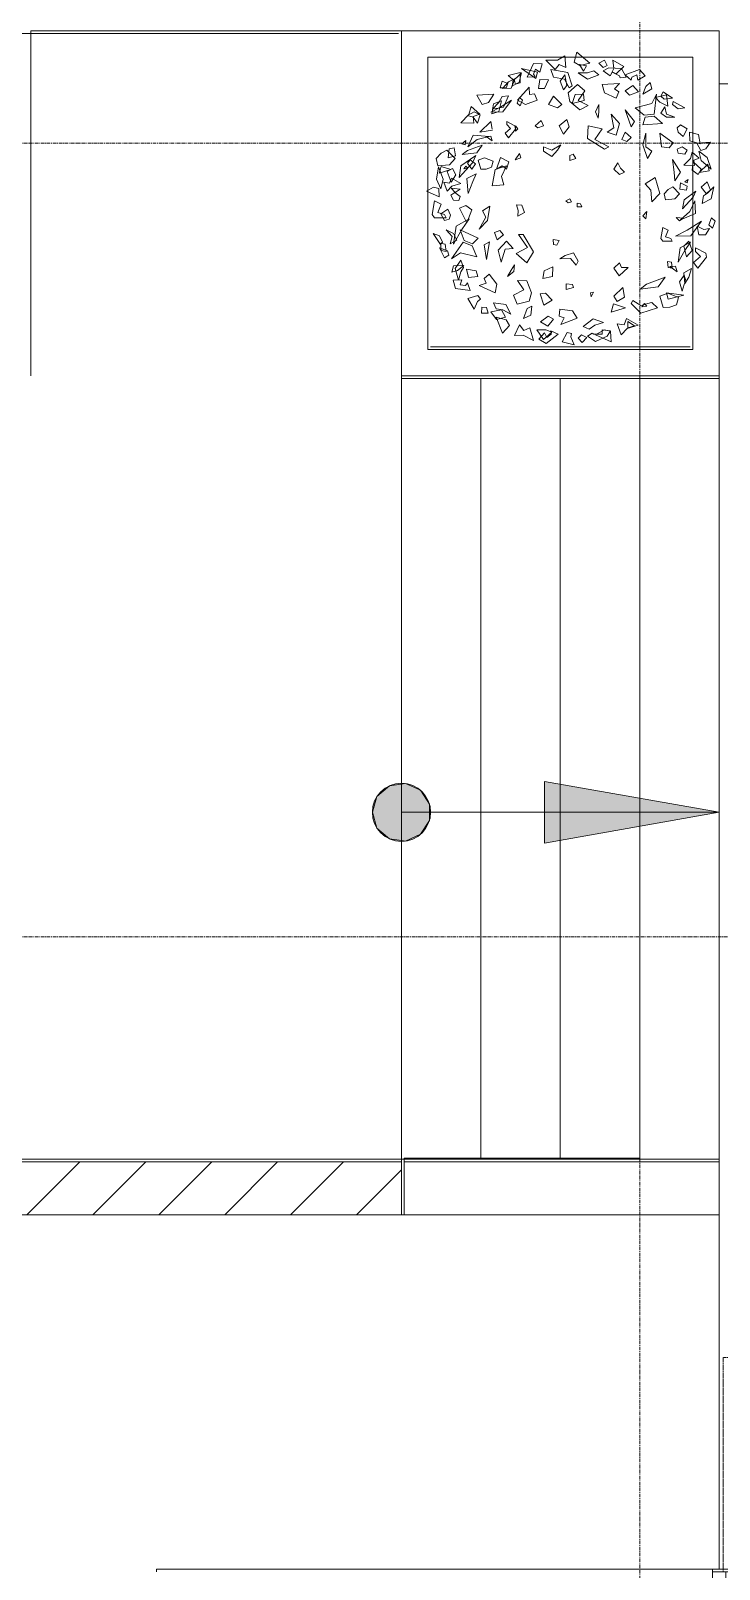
# Model space of a CAD drawing. Header units: millimetres. Extents: x 5357 to 201988, y -16345 to 109895.
# Drawn here: x 103653 to 106253, y 46047 to 51862 of the extents above; entities that cross this region are included whole.
import ezdxf

# ---------------------------------------------------------------- set-up
doc = ezdxf.new("R2010")
doc.units = ezdxf.units.MM
doc.linetypes.add('Dash - Tight', pattern=[4.5, 3, -1.5])
doc.linetypes.add('Grid Line', pattern=[22.225, 12.7, -3.175, 3.175, -3.175])
for name, color, linetype, lineweight in [('0-1', 7, 'Continuous', 5), ('A-DETL-GENF-3', 92, 'Dash - Tight', 9), ('A-DETL-THIN', 151, 'Continuous', 9), ('A-DOOR', 31, 'Continuous', 9), ('A-DOOR-FRAM', 31, 'Continuous', 9), ('A-FLOR', 192, 'Continuous', 9), ('A-FLOR-1', 10, 'Continuous', 9), ('A-WALL', 113, 'Continuous', 9), ('A-WALL-4', 113, 'Continuous', 18), ('A-WALL-PATT-3', 111, 'Continuous', 9), ('G-IMPT', 8, 'Continuous', 9), ('L-PLNT', 71, 'Continuous', 9), ('S-GRID-1', 1, 'Grid Line', 9), ('S-STRS', 31, 'Continuous', 9), ('S-STRS-ANNO', 31, 'Continuous', 9)]:
    doc.layers.add(name, color=color, linetype=linetype, lineweight=lineweight)

# ---------------------------------------------------------------- blocks, each defined once
blk = doc.blocks.new('NCV_TKTC_KET CAU_rvt-1-TKCS_MB SÂN ĐƯỜNG NỘI BỘ')
at = {"layer": 'A-FLOR-1'}
for p, q in [((103652.6, 51851.9), (103652.6, 50558)), ((103652.6, 50558), (103652.6, 51851.9))]:
    blk.add_line(p, q, dxfattribs=at)
blk = doc.blocks.new('FD_07 - FD_07-1700x2200-CỬA ĐI 2 CÁNH-910693-TKCS_MB SÂN ĐƯỜNG NỘI BỘ')
at = {"layer": 'A-DETL-GENF-3'}
for p, q in [((-810, 910), (-810, 100)), ((-770, 910), (-810, 910)), ((-770, 100), (-770, 910)), ((770, 100), (770, 910)), ((770, 910), (810, 910)), ((810, 910), (810, 100)), ((-810, 100), (-770, 100)), ((810, 100), (770, 100)), ((-810, -910), (-810, -100)), ((-810, -100), (-770, -100)), ((-770, -100), (-770, -910)), ((810, -100), (770, -100)), ((770, -100), (770, -910)), ((810, -910), (810, -100)), ((-770, -910), (-810, -910)), ((770, -910), (810, -910))]:
    blk.add_line(p, q, dxfattribs=at)
for centre, start, end in [((-810, 100), 0, 87.16943), ((810, 100), 92.83057, 180), ((-810, -100), 272.83057, 360), ((810, -100), 180, 267.16943)]:
    blk.add_arc(centre, 810, start, end, dxfattribs=at)
at = {"layer": 'A-DOOR'}
for p, q in [((-810, 100), (810, 100)), ((800, -100), (-800, -100))]:
    blk.add_line(p, q, dxfattribs=at)
at = {"layer": 'A-DOOR-FRAM'}
for p, q in [((-810, 100), (-850, 100)), ((-850, 100), (-850, -100)), ((-810, 60), (-810, 100)), ((-800, 60), (-810, 60)), ((-800, -100), (-800, 60)), ((810, 60), (800, 60)), ((800, 60), (800, -100)), ((850, 100), (810, 100)), ((810, 100), (810, 60)), ((850, -100), (850, 100)), ((-850, -100), (-800, -100)), ((800, -100), (850, -100))]:
    blk.add_line(p, q, dxfattribs=at)
blk = doc.blocks.new('CAY BACH TRINH - CAY BACH TRINH_dwg-V615-TKCS_MB SÂN ĐƯỜNG NỘI BỘ')
at = {"layer": 'G-IMPT'}
blk.add_line((-992, 836), (-1010, 928), dxfattribs=at)
at = {"layer": 'G-IMPT', "flags": 128}
for points in [[(-357, 1653), (-250, 1541), (-201, 1603), (-123, 1566), (-133, 1703), (-220, 1653)], [(7, 1749), (-25, 1628), (43, 1591), (160, 1616)], [(335, 1653), (267, 1616), (316, 1566), (365, 1591)], [(423, 1516), (443, 1553), (433, 1653), (560, 1578), (472, 1491)], [(-715, 1368), (-728, 1408), (-805, 1472), (-663, 1508), (-663, 1385)], [(-648, 1504), (-672, 1392), (-758, 1347), (-746, 1419), (-706, 1444)], [(-477, 1437), (-459, 1512), (-646, 1555)], [(-578, 1452), (-505, 1613), (-404, 1608), (-431, 1511), (-482, 1548), (-505, 1489), (-486, 1456)], [(-83, 1327), (-48, 1351), (-99, 1506), (-301, 1542), (-270, 1454), (-140, 1428)], [(-133, 1478), (-191, 1403), (-152, 1303), (-113, 1353)], [(23, 1503), (131, 1428), (267, 1478), (209, 1528), (131, 1503)], [(121, 1587), (40, 1602), (86, 1521)], [(533, 1553), (590, 1452), (520, 1446), (509, 1467), (423, 1512), (399, 1468), (319, 1525), (383, 1562)], [(579, 1478), (745, 1541), (813, 1466), (725, 1416), (716, 1478), (657, 1453), (647, 1416)], [(-874, 1403), (-896, 1328), (-826, 1327), (-809, 1379)], [(-870, 1320), (-769, 1323), (-719, 1438), (-798, 1395)], [(-556, 1333), (-692, 1179), (-600, 1129), (-460, 1181), (-492, 1255), (-553, 1247)], [(-428, 1425), (-446, 1319), (-376, 1318), (-327, 1420)], [(14, 1366), (-94, 1266), (-74, 1166), (43, 1066), (140, 1116), (23, 1178), (101, 1291)], [(511, 1378), (306, 1366), (335, 1266), (472, 1203), (501, 1278), (452, 1316)], [(667, 1353), (579, 1291), (628, 1241), (735, 1278)], [(871, 1391), (823, 1341), (784, 1253), (891, 1316)], [(1027, 1278), (998, 1228), (1037, 1191), (1135, 1203)], [(-1174, 1238), (-1112, 1130), (-1037, 1152), (-972, 1252)], [(-766, 1181), (-866, 1042), (-1009, 1038), (-900, 1094)], [(-996, 1019), (-915, 1047), (-883, 1171), (-978, 1137)], [(-989, 1076), (-860, 1099), (-799, 1231), (-876, 1225), (-913, 1152)], [(-697, 1145), (-671, 1210), (-634, 1180), (-660, 1114)], [(-269, 1228), (-328, 1128), (-220, 1091), (-172, 1128)], [(-50, 1140), (92, 1178), (86, 1252), (-14, 1249)], [(267, 1128), (228, 1041), (257, 966), (267, 1041)], [(696, 1091), (891, 1141), (949, 1253), (920, 1016), (803, 1003)], [(1064, 1244), (1080, 1108), (985, 1158), (937, 1212)], [(1047, 1103), (998, 1028), (1066, 978), (1164, 978), (1066, 1016)], [(1144, 1166), (1135, 1128), (1203, 1078), (1281, 1091)], [(-1164, 910), (-1135, 1007), (-1204, 1044), (-1282, 1000), (-1216, 980)], [(-840, 791), (-799, 735), (-718, 839), (-724, 876), (-821, 927), (-821, 894), (-775, 847)], [(-415, 941), (-483, 878), (-454, 853), (-386, 878)], [(-113, 953), (-201, 878), (-152, 778), (-84, 866)], [(413, 1016), (443, 853), (365, 803), (472, 766), (511, 903)], [(647, 866), (579, 1066), (686, 928)], [(813, 978), (784, 891), (1018, 903), (920, 991)], [(-1279, 631), (-1217, 768), (-1027, 752), (-1169, 714)], [(-993, 702), (-1009, 756), (-1064, 751)], [(-717, 878), (-717, 816), (-688, 841)], [(140, 878), (131, 728), (335, 603), (384, 628), (218, 716), (306, 841)], [(579, 803), (540, 716), (599, 691), (647, 741)], [(823, 791), (784, 653), (842, 491), (891, 578), (823, 628)], [(988, 791), (1008, 628), (1096, 616), (1144, 678)], [(1261, 753), (1203, 803), (1193, 853), (1232, 891), (1310, 841)], [(1339, 702), (1463, 665), (1444, 774), (1337, 802)], [(-1595, 553), (-1527, 591), (-1429, 491), (-1497, 416), (-1634, 403), (-1653, 491)], [(-1424, 524), (-1440, 618), (-1501, 607), (-1513, 501)], [(-1302, 703), (-1351, 666), (-1312, 653)], [(-1109, 650), (-1174, 560), (-1345, 537), (-1285, 585)], [(-721, 477), (-654, 499), (-671, 550)], [(-220, 591), (-289, 516), (-386, 578), (-386, 628), (-289, 591), (-181, 653)], [(1310, 591), (1252, 628), (1193, 603), (1203, 553), (1281, 541)], [(1270, 413), (1394, 410), (1386, 473), (1452, 496), (1368, 568), (1347, 490)], [(1422, 673), (1471, 586), (1531, 604), (1583, 684)], [(1447, 578), (1476, 466), (1593, 366), (1544, 503)], [(-1597, 135), (-1570, 248), (-1626, 391), (-1648, 247)], [(-1619, 320), (-1482, 361), (-1595, 398)], [(-1478, 213), (-1422, 297), (-1459, 373), (-1523, 336)], [(-1380, 266), (-1361, 403), (-1185, 528), (-1224, 441)], [(-1328, 370), (-1279, 378), (-1302, 402)], [(-1283, 435), (-1251, 475), (-1188, 428), (-1232, 366)], [(-1065, 367), (-1127, 366), (-1158, 473), (-1082, 500), (-981, 458), (-1000, 389)], [(-855, 181), (-881, 279), (-825, 405), (-958, 362), (-994, 169)], [(-942, 366), (-893, 503), (-795, 453), (-825, 366), (-873, 403)], [(-74, 528), (-35, 541), (-6, 491), (-74, 466)], [(491, 441), (443, 366), (511, 303), (569, 328), (521, 378)], [(1135, 478), (1232, 328), (1164, 228), (1154, 328)], [(1378, 453), (1369, 353), (1437, 303), (1476, 366)], [(1553, 425), (1451, 325), (1568, 345)], [(-1363, 198), (-1471, 259), (-1494, 200), (-1562, 210), (-1523, 107), (-1467, 166)], [(-1274, 77), (-1290, 255), (-1183, 312), (-1221, 219)], [(813, 191), (881, 116), (891, -22), (988, 78), (930, 266)], [(1310, 166), (1300, 116), (1222, 128), (1232, 203)], [(1319, 245), (1280, 215), (1311, 205)], [(1476, 153), (1534, 78), (1583, 116), (1544, 216)], [(-1619, 40), (-1622, 139), (-1683, 152), (-1767, 105)], [(-1482, 60), (-1448, -1), (-1384, -6), (-1369, 43), (-1433, 90)], [(-1478, 141), (-1429, 91), (-1371, 128)], [(-74, 16), (-123, -9), (-94, -34), (-55, -22)], [(1085, 125), (1140, 155), (1218, 75), (1163, 15), (1054, 5), (1038, 75)], [(1256, -105), (1272, 5), (1412, 105), (1381, 35)], [(1624, 156), (1594, 16), (1487, -41), (1502, 50), (1551, 81)], [(-1595, -47), (-1673, -9), (-1702, -172), (-1673, -209), (-1536, -209), (-1556, -172), (-1634, -147)], [(-1515, -106), (-1486, -178), (-1501, -227), (-1553, -242), (-1599, -161)], [(-1291, -267), (-1232, -115), (-1304, -62), (-1376, -95)], [(-1145, -345), (-1046, -242), (-1021, -71), (-1105, -125), (-1069, -201)], [(-688, -191), (-610, -147), (-641, -60), (-704, -55), (-685, -122)], [(11, -79), (65, -80), (51, -44), (11, -37)], [(832, -134), (784, -184), (823, -222)], [(1398, -9), (1408, -159), (1232, -234), (1339, -134)], [(-1489, -516), (-1411, -473), (-1448, -396), (-1534, -351), (-1465, -430)], [(-1449, -521), (-1419, -309), (-1263, -222), (-1351, -346)], [(-1224, -515), (-1157, -451), (-1369, -353), (-1324, -476)], [(-935, -470), (-860, -411), (-900, -361), (-966, -383)], [(1085, -355), (1023, -325), (999, -455), (1023, -485), (1132, -485), (1116, -455), (1054, -435)], [(1477, -247), (1352, -421), (1173, -426), (1309, -356)], [(1179, -205), (1218, -245), (1264, -215)], [(1427, -309), (1447, -409), (1525, -409), (1573, -334), (1505, -346)], [(1563, -293), (1595, -211), (1641, -250), (1609, -331)], [(-1604, -526), (-1578, -497), (-1615, -421), (-1690, -396)], [(-1546, -521), (-1536, -609), (-1595, -596), (-1604, -509)], [(-1173, -669), (-1368, -622), (-1473, -694), (-1336, -498), (-1227, -542)], [(-1024, -493), (-1058, -702), (-1088, -530)], [(-888, -735), (-838, -578), (-745, -570), (-823, -487), (-921, -590)], [(-582, -741), (-504, -613), (-626, -407), (-681, -406), (-575, -561), (-711, -631)], [(-229, -532), (-269, -525), (-272, -467), (-200, -477)], [(1202, -735), (1225, -565), (1350, -495), (1280, -595)], [(1330, -484), (1271, -546), (1300, -671), (1369, -596)], [(-1553, -680), (-1504, -649), (-1521, -598), (-1613, -563)], [(-1390, -946), (-1429, -809), (-1361, -709), (-1332, -796), (-1361, -846)], [(-129, -656), (-34, -622), (23, -722), (0, -767), (-69, -688), (-193, -693)], [(1124, -735), (1132, -805), (1085, -795), (1077, -725)], [(1384, -736), (1435, -805), (1537, -675), (1529, -628), (1408, -565), (1408, -607), (1465, -665)], [(-1468, -852), (-1402, -831), (-1326, -772), (-1450, -777)], [(-1270, -915), (-1163, -901), (-1183, -834), (-1295, -817)], [(-1144, -1010), (-957, -1095), (-936, -993), (-1027, -873), (-1088, -926), (-1063, -982)], [(-811, -903), (-736, -844), (-727, -764), (-770, -826)], [(-393, -926), (-281, -901), (-277, -790), (-378, -835)], [(614, -795), (506, -893), (444, -803), (510, -740), (536, -796)], [(1193, -846), (1173, -780), (1104, -785)], [(1249, -1075), (1218, -965), (1272, -885), (1295, -955), (1272, -995)], [(1359, -809), (1271, -859), (1281, -984), (1330, -909)], [(-1251, -1066), (-1426, -1044), (-1452, -946), (-1351, -943), (-1371, -1002), (-1308, -1008), (-1282, -979)], [(-698, -1231), (-557, -1193), (-527, -1096), (-584, -953), (-693, -951), (-619, -1061), (-741, -1124)], [(-120, -1056), (-31, -1033), (-45, -997), (-117, -988)], [(176, -1143), (205, -1087), (168, -1096)], [(550, -1034), (443, -1134), (482, -1196), (569, -1146)], [(1048, -911), (967, -1024), (753, -1052), (829, -993)], [(-1130, -1172), (-1165, -1196), (-1203, -1289), (-1280, -1164), (-1162, -1128)], [(-1117, -1335), (-1039, -1334), (-1059, -1267), (-1114, -1266)], [(-771, -1348), (-831, -1232), (-975, -1212), (-947, -1284), (-866, -1298)], [(-622, -1399), (-535, -1360), (-523, -1254), (-580, -1280)], [(-384, -1242), (-286, -1181), (-363, -1098), (-424, -1108)], [(411, -1324), (581, -1272), (441, -1226)], [(775, -1261), (835, -1251), (807, -1222)], [(1103, -1266), (1025, -1267), (986, -1133), (1081, -1099), (1208, -1151), (1184, -1238)], [(1066, -1096), (1086, -1171), (1271, -1121)], [(-883, -1296), (-1010, -1321), (-942, -1409), (-834, -1384)], [(-872, -1573), (-787, -1482), (-829, -1416), (-944, -1384)], [(-336, -1491), (-270, -1405), (-332, -1372), (-423, -1439)], [(-180, -1469), (12, -1396), (-45, -1309), (-194, -1290), (-200, -1370), (-142, -1392)], [(323, -1445), (199, -1404), (83, -1492), (153, -1523), (221, -1476)], [(731, -1476), (595, -1400), (567, -1474), (481, -1461), (531, -1590), (600, -1516)], [(608, -1509), (686, -1484), (608, -1434)], [(-505, -1659), (-547, -1509), (-620, -1542), (-671, -1472), (-727, -1598), (-626, -1595)], [(-386, -1646), (-464, -1534), (-357, -1534), (-289, -1559)], [(-215, -1584), (-355, -1693), (-443, -1641), (-373, -1567), (-346, -1624), (-297, -1583), (-299, -1545)], [(-55, -1574), (-63, -1616), (-24, -1708), (-167, -1674), (-109, -1565)], [(69, -1680), (123, -1624), (62, -1590), (23, -1629)], [(228, -1671), (131, -1609), (189, -1571), (209, -1584), (306, -1584), (306, -1534), (404, -1546), (365, -1609)], [(411, -1674), (406, -1550), (330, -1534), (226, -1592)]]:
    blk.add_lwpolyline(points, close=True, dxfattribs=at)
for points in [[(-1364, 914), (-1208, 910), (-1218, 988), (-1136, 1017), (-1240, 1107)], [(-1241, 1107), (-1267, 1010), (-1364, 914)], [(-1010, 928), (-1137, 803), (-990, 828)], [(667, -1184), (647, -1221), (764, -1334), (959, -1271), (891, -1209)], [(890, -1209), (764, -1246), (667, -1184)]]:
    blk.add_lwpolyline(points, dxfattribs=at)
blk = doc.blocks.new('CAY BACH TRINH - CAY BACH TRINH-V616-TKCS_MB SÂN ĐƯỜNG NỘI BỘ')
at = {"xscale": 0.3200000000000001, "yscale": 0.3200000000000001, "zscale": 0.3200000000000001}
blk.add_blockref('CAY BACH TRINH - CAY BACH TRINH_dwg-V615-TKCS_MB SÂN ĐƯỜNG NỘI BỘ', (0, 0), dxfattribs=at)
blk = doc.blocks.new('Basic Wall _ EFW_01-SƠN NƯỚC MÀU XÁM ĐẬM REVEAL - ___-4200312-TKCS_MB SÂN ĐƯỜNG NỘI BỘ')
at = {"layer": 'A-WALL'}
for p, q in [((105062.5, 47596.3), (105062.5, 47600.3)), ((105062.5, 47600.3), (105952.5, 47600.3)), ((106252.5, 47600.3), (106252.5, 47596.3)), ((106252.5, 47596.3), (106252.5, 47592.3))]:
    blk.add_line(p, q, dxfattribs=at)

msp = doc.modelspace()

# ---------------------------------------------------------------- hatches: boundary and pattern name
at = {"layer": 'A-WALL-PATT-3'}
h = msp.add_hatch(dxfattribs=at)
h.set_pattern_fill('FP_1', color=256, style=0, pattern_type=2)
h.set_pattern_definition([(45, (0, 0), (-124.4508, 124.4508), [])])
h.paths.add_polyline_path([(104706.5, 47386.3), (105052.5, 47386.3), (105052.5, 47586.3), (100177.6, 47586.3), (100177.6, 47386.3), (104612.8, 47386.3)])
at = {"layer": 'S-STRS-ANNO'}
for points in [[(105592.5, 48791.6), (106252.5, 48907.9), (105592.5, 49024.3), (105592.5, 48923.4)], [(105068.1, 48799.1), (105124.5, 48824.8), (105158, 48876.9), (105158, 48938.9), (105124.5, 48991.1), (105068.1, 49016.8), (105006.8, 49008), (104960, 48967.4), (104942.5, 48907.9), (104960, 48848.5), (105006.8, 48807.9), (105052.5, 48801.3)]]:
    msp.add_hatch(color=256, dxfattribs=at).paths.add_polyline_path(points)
h = msp.add_hatch(color=256, dxfattribs=at)
edge = h.paths.add_edge_path()
edge.add_arc((105052.5, 48907.9), 110, 0, 360)

# ---------------------------------------------------------------- linework, layer by layer
at = {"layer": 'A-DETL-THIN'}
for p, q in [((105052.5, 51861.9), (103652.5, 51861.9)), ((103652.5, 51861.9), (106252.5, 51861.9)), ((103652.6, 50557.9), (103652.6, 51861.9)), ((105052.5, 47586.3), (105052.5, 51861.9)), ((106252.5, 51861.9), (105052.5, 51861.9)), ((105052.5, 51861.9), (105052.5, 50557.5)), ((106252.5, 50557.5), (106252.5, 51861.9)), ((106252.5, 51861.9), (106252.5, 50557.5)), ((105052.5, 50557.5), (106252.5, 50557.5)), ((106252.5, 50557.5), (105052.5, 50557.5)), ((105052.5, 50557.5), (105052.5, 47586.3)), ((105052.5, 47586.3), (99777.6, 47586.3)), ((100252.6, 47586.3), (105052.5, 47586.3))]:
    msp.add_line(p, q, dxfattribs=at)
at = {"layer": 'A-FLOR'}
for p, q in [((103652.6, 51851.9), (103652.6, 50558)), ((105052.5, 51851.9), (105052.5, 50557.9)), ((105152.5, 50657.5), (105152.5, 51761.9)), ((106152.5, 51761.9), (106152.5, 50657.5)), ((106252.5, 50720.4), (106252.5, 47586.3)), ((105052.5, 50557.5), (105052.5, 47596.3)), ((106252.5, 47586.3), (105062.5, 47586.3))]:
    msp.add_line(p, q, dxfattribs=at)
at = {"layer": 'A-WALL'}
for p, q in [((105041.8, 51851.9), (101742.6, 51851.9)), ((105052.5, 50557.5), (105052.5, 51851.9)), ((106252.5, 46046.9), (106252.5, 51861.9)), ((106152.5, 51761.9), (105152.5, 51761.9)), ((108077.6, 51661.9), (106252.5, 51661.9)), ((105152.5, 50657.5), (106152.5, 50657.5)), ((105162.5, 50667.5), (106142.5, 50667.5)), ((106252.5, 50557.5), (105052.5, 50557.5)), ((106252.5, 50547.5), (105052.5, 50547.5)), ((105062.5, 47596.3), (106252.5, 47596.3)), ((106252.5, 47386.7), (105062.5, 47386.7)), ((106227.6, 46046.9), (107927.6, 46046.9))]:
    msp.add_line(p, q, dxfattribs=at)
at = {"layer": 'A-WALL-4'}
for p, q in [((105062.5, 47596.3), (100252.6, 47596.3)), ((105052.5, 47586.3), (100252.6, 47586.3)), ((105052.5, 47386.3), (105052.5, 47586.3)), ((105062.5, 47386.3), (105062.5, 47596.3)), ((100177.6, 47386.3), (105062.5, 47386.3)), ((106227.6, 46046.9), (104127.6, 46046.9)), ((104127.6, 46046.9), (104127.6, 46036.9)), ((106227.6, 46036.9), (106227.6, 46046.9))]:
    msp.add_line(p, q, dxfattribs=at)
at = {"layer": 'S-GRID-1'}
for p, q in [((105952.6, 20960.6), (105952.6, 80482.7)), ((131551.8, 51436.9), (29351.8, 51436.9)), ((131551.8, 48436.9), (29351.8, 48436.9))]:
    msp.add_line(p, q, dxfattribs=at)
at = {"layer": 'S-STRS'}
for p, q in [((105052.5, 50547.5), (105052.5, 47596.3)), ((105352.5, 50547.5), (105352.5, 47600.3)), ((105652.5, 50547.5), (105652.5, 47600.3)), ((105952.5, 50547.5), (105952.5, 47596.3)), ((106252.5, 50547.5), (106252.5, 47586.3)), ((105952.5, 47586.3), (106250.8, 47586.3))]:
    msp.add_line(p, q, dxfattribs=at)
at = {"layer": 'S-STRS-ANNO'}
for p, q in [((106252.5, 48907.9), (105592.5, 49024.3)), ((105592.5, 49024.3), (105592.5, 48923.4)), ((104960, 48967.4), (104942.5, 48907.9)), ((105006.8, 49008), (104960, 48967.4)), ((105068.1, 49016.8), (105006.8, 49008)), ((105124.5, 48991.1), (105068.1, 49016.8)), ((105158, 48938.9), (105124.5, 48991.1)), ((104942.5, 48907.9), (104960, 48848.5)), ((105052.5, 48907.9), (105352.5, 48907.9)), ((105158, 48876.9), (105158, 48938.9)), ((105352.5, 48907.9), (105652.5, 48907.9)), ((105592.5, 48923.4), (105592.5, 48791.6)), ((105592.5, 48791.6), (106252.5, 48907.9)), ((105652.5, 48907.9), (105952.5, 48907.9)), ((105952.5, 48907.9), (106252.5, 48907.9)), ((104960, 48848.5), (105006.8, 48807.9)), ((105124.5, 48824.8), (105158, 48876.9)), ((105006.8, 48807.9), (105052.5, 48801.3)), ((105052.5, 48801.3), (105068.1, 48799.1)), ((105068.1, 48799.1), (105124.5, 48824.8))]:
    msp.add_line(p, q, dxfattribs=at)
msp.add_circle((105052.5, 48907.9), 110, dxfattribs=at)

# ---------------------------------------------------------------- block references
at = {"layer": '0-1'}
msp.add_blockref('NCV_TKTC_KET CAU_rvt-1-TKCS_MB SÂN ĐƯỜNG NỘI BỘ', (0, 0), dxfattribs=at)
at = {"layer": 'A-DOOR', "rotation": 180}
msp.add_blockref('FD_07 - FD_07-1700x2200-CỬA ĐI 2 CÁNH-910693-TKCS_MB SÂN ĐƯỜNG NỘI BỘ', (107077.6, 45936.9), dxfattribs=at)
at = {"layer": 'A-WALL'}
msp.add_blockref('Basic Wall _ EFW_01-SƠN NƯỚC MÀU XÁM ĐẬM REVEAL - ___-4200312-TKCS_MB SÂN ĐƯỜNG NỘI BỘ', (0, 0), dxfattribs=at)
at = {"layer": 'L-PLNT'}
msp.add_blockref('CAY BACH TRINH - CAY BACH TRINH-V616-TKCS_MB SÂN ĐƯỜNG NỘI BỘ', (105712.6, 51221.9), dxfattribs=at)

doc.saveas('drawing.dxf')
